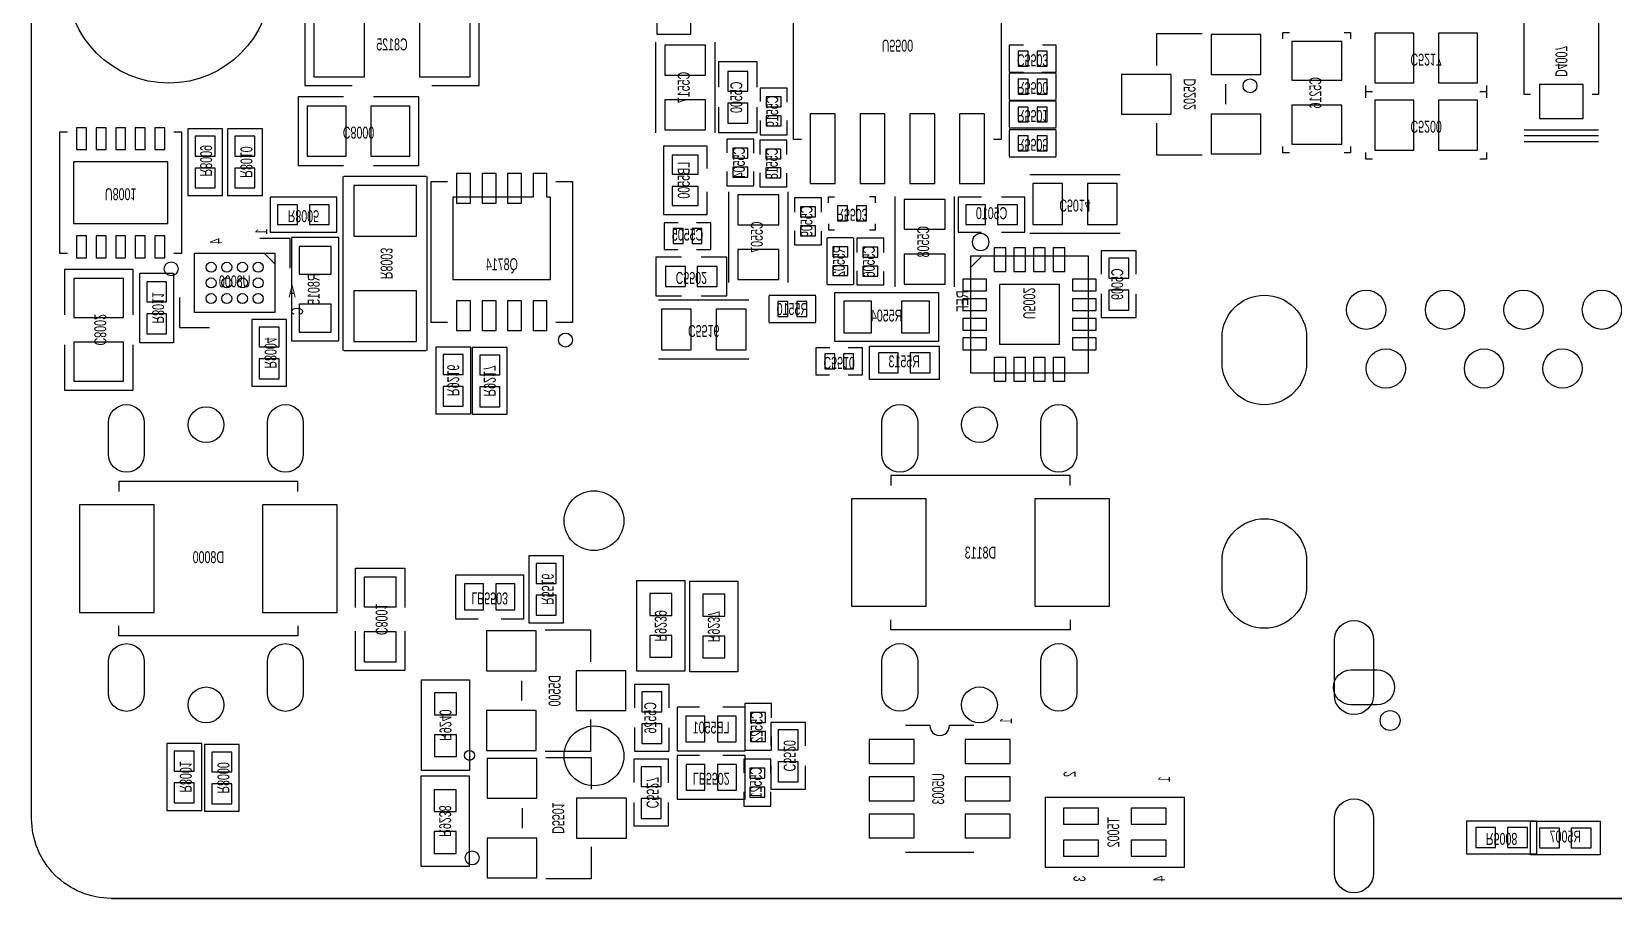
# Model space of a CAD drawing. Extents: x -3 to 113, y -19 to 74.
# Drawn here: x -2.54 to 37.82, y -13.72 to 8.4 of the extents above; entities that cross this region are included whole.
import ezdxf
from ezdxf.enums import TextEntityAlignment as Align

# ---------------------------------------------------------------- set-up
doc = ezdxf.new("R2010")
doc.units = 0
for name, color, linetype in [('BG_OUTLINE', 7, 'CONTINUOUS'), ('PG_ASSEMBLY_BOTTOM', 254, 'CONTINUOUS'), ('PG_SILKSCREEN_BOTTOM', 254, 'CONTINUOUS'), ('PIN_BOTTOM', 12, 'CONTINUOUS'), ('RD_ASSEMBLY_BOTTOM', 40, 'CONTINUOUS'), ('RD_SILKSCREEN_BOTTOM', 254, 'CONTINUOUS')]:
    doc.layers.add(name, color=color, linetype=linetype)

msp = doc.modelspace()

# ---------------------------------------------------------------- linework, layer by layer
at = {"layer": 'BG_OUTLINE'}
msp.add_lwpolyline([(-2.54, 28.507944), (-2.54, 67.507866, -0.414214), (-0.508, 69.539866), (110.555786, 69.539866, -0.414214), (112.587786, 67.507866), (112.587786, -11.684, -0.414214), (110.555786, -13.716), (-0.508, -13.716, -0.414214), (-2.54, -11.684), (-2.54, 28.507944)], format="xyb", dxfattribs=at)
msp.add_lwpolyline([(-0.508, -13.716), (102.427786, -13.716)], dxfattribs=at)
at = {"layer": 'PG_ASSEMBLY_BOTTOM'}
for points in [[(13.418566, 8.32485), (13.418566, 10.10285), (14.27353, 10.10285), (14.27353, 8.32485), (13.418566, 8.32485)], [(4.431284, 9.125712), (4.431284, 7.021068)], [(8.876284, 7.021068), (8.876284, 9.125712)], [(13.38199, 5.819902), (13.38199, 8.127238)], [(14.889226, 8.127238), (14.889226, 5.819902)], [(22.402038, 8.05053), (22.402038, 7.36473)], [(22.76729, 8.05053), (22.402038, 8.05053)], [(23.595838, 8.05053), (23.248366, 8.05053)], [(23.595838, 7.36473), (23.595838, 8.05053)], [(15.972028, 6.97865), (15.972028, 7.62635), (14.981428, 7.62635), (14.981428, 6.97865)], [(22.402038, 7.36473), (22.76856, 7.36473)], [(23.595838, 7.33933), (22.402038, 7.33933)], [(22.402038, 7.323836), (22.402038, 6.669024)], [(23.237698, 7.36473), (23.595838, 7.36473)], [(23.595838, 6.669024), (23.595838, 7.323836)], [(4.431284, 7.021068), (5.637784, 7.021068)], [(7.669784, 7.021068), (8.876284, 7.021068)], [(16.736568, 6.96087), (16.050768, 6.96087)], [(16.050768, 6.96087), (16.050768, 6.613398)], [(16.736568, 6.60273), (16.736568, 6.96087)], [(5.416804, 6.737604), (4.263644, 6.737604)], [(4.263644, 6.737604), (4.263644, 4.982972)], [(7.337044, 6.737604), (6.183884, 6.737604)], [(7.337044, 4.982972), (7.337044, 6.737604)], [(14.981428, 6.47446), (14.981428, 5.82295), (15.972028, 5.82295), (15.972028, 6.47065)], [(22.402038, 6.65353), (23.595838, 6.65353)], [(23.595838, 6.62813), (22.402038, 6.62813)], [(22.402038, 6.612636), (22.402038, 5.957824)], [(23.595838, 5.957824), (23.595838, 6.612636)], [(16.050768, 6.132322), (16.050768, 5.76707)], [(16.736568, 5.76707), (16.736568, 6.133592)], [(2.331212, 5.920994), (1.442212, 5.920994), (1.442212, 4.219194), (2.331212, 4.219194), (2.331212, 5.920994)], [(3.346196, 5.92201), (2.457196, 5.92201), (2.457196, 4.22021), (3.346196, 4.22021), (3.346196, 5.92201)], [(15.885668, 5.65531), (15.199868, 5.65531)], [(15.199868, 5.65531), (15.199868, 5.307838)], [(15.885668, 5.29717), (15.885668, 5.65531)], [(16.050768, 5.76707), (16.736568, 5.76707)], [(22.402038, 5.94233), (23.595838, 5.94233)], [(23.595838, 5.89153), (22.402038, 5.89153)], [(22.402038, 5.876036), (22.402038, 5.221224)], [(23.595838, 5.221224), (23.595838, 5.876036)], [(14.694662, 4.903978), (14.694662, 5.477002), (13.577062, 5.477002), (13.577062, 3.737102), (14.694662, 3.737102)], [(16.726408, 5.63245), (16.040608, 5.63245)], [(16.040608, 5.63245), (16.040608, 5.265928)], [(16.726408, 5.267198), (16.726408, 5.63245)], [(4.263644, 4.982972), (5.416804, 4.982972)], [(6.183884, 4.982972), (7.337044, 4.982972)], [(22.402038, 5.20573), (23.595838, 5.20573)], [(5.400294, 4.705096), (5.400294, 0.260096)], [(7.52983, 4.705096), (5.425186, 4.705096)], [(7.554722, 0.260096), (7.554722, 4.705096)], [(15.199868, 4.826762), (15.199868, 4.46151)], [(15.199868, 4.46151), (15.885668, 4.46151)], [(15.885668, 4.46151), (15.885668, 4.828032)], [(16.040608, 4.79679), (16.040608, 4.43865)], [(16.726408, 4.43865), (16.726408, 4.786122)], [(22.926548, 4.75361), (25.233884, 4.75361)], [(5.24383, 3.283966), (5.24383, 4.172966), (3.54203, 4.172966), (3.54203, 3.283966), (5.24383, 3.283966)], [(14.694662, 3.737102), (14.694662, 4.310634)], [(15.24635, 2.002282), (15.24635, 4.309618)], [(16.040608, 4.43865), (16.726408, 4.43865)], [(16.753586, 4.309618), (16.753586, 2.002282)], [(17.610074, 4.155694), (16.924274, 4.155694)], [(16.924274, 4.155694), (16.924274, 3.789172)], [(17.610074, 3.790442), (17.610074, 4.155694)], [(17.792446, 4.02971), (17.792446, 4.18211), (17.944846, 4.18211)], [(18.986246, 4.02971), (18.986246, 4.18211), (18.833846, 4.18211)], [(19.492214, 1.885442), (19.492214, 4.192778)], [(20.99945, 4.192778), (20.99945, 1.885442)], [(21.697696, 4.172966), (21.100796, 4.172966), (21.100796, 3.283966), (21.697696, 3.283966)], [(22.201886, 3.283966), (22.802596, 3.283966), (22.802596, 4.172966), (22.205696, 4.172966)], [(13.597636, 3.524504), (13.597636, 2.838704)], [(13.955776, 3.524504), (13.597636, 3.524504)], [(14.791436, 3.524504), (14.424914, 3.524504)], [(14.791436, 2.838704), (14.791436, 3.524504)], [(16.924274, 3.320034), (16.924274, 2.961894)], [(17.610074, 2.961894), (17.610074, 3.309366)], [(17.792446, 3.49631), (17.792446, 3.34391), (17.944846, 3.34391)], [(18.833846, 3.34391), (18.986246, 3.34391), (18.986246, 3.49631)], [(25.233884, 3.246374), (22.926548, 3.246374)], [(4.09194, 2.804414), (4.09194, 0.506222), (5.296408, 0.506222), (5.296408, 3.147822), (4.09194, 3.147822), (4.09194, 2.804414)], [(13.597636, 2.838704), (13.945108, 2.838704)], [(14.426184, 2.838704), (14.791436, 2.838704)], [(16.924274, 2.961894), (17.610074, 2.961894)], [(17.750536, 3.138932), (17.750536, 1.945132)], [(18.420842, 3.138932), (17.76603, 3.138932)], [(18.436336, 1.945132), (18.436336, 3.138932)], [(19.200876, 3.128772), (18.515076, 3.128772)], [(18.515076, 3.128772), (18.515076, 2.76225)], [(19.200876, 2.76352), (19.200876, 3.128772)], [(14.04112, 2.648204), (13.38961, 2.648204), (13.38961, 1.657604), (14.03731, 1.657604)], [(14.54531, 1.657604), (15.19301, 1.657604), (15.19301, 2.648204), (14.54531, 2.648204)], [(25.640538, 2.210308), (25.640538, 2.807208), (24.751538, 2.807208), (24.751538, 2.210308)], [(0.04953, 2.328418), (-1.705102, 2.328418)], [(-1.705102, 2.328418), (-1.705102, 1.175258)], [(0.04953, 1.175258), (0.04953, 2.328418)], [(0.221996, 0.46228), (0.221996, 2.24028), (1.07696, 2.24028), (1.07696, 0.46228), (0.221996, 0.46228)], [(18.515076, 2.293112), (18.515076, 1.934972)], [(19.200876, 1.934972), (19.200876, 2.282444)], [(17.465548, 1.6637), (16.271748, 1.6637)], [(16.271748, 1.648206), (16.271748, 0.993394)], [(17.465548, 0.993394), (17.465548, 1.648206)], [(17.76603, 1.945132), (18.420842, 1.945132)], [(20.59305, 1.745234), (20.59305, 0.490474), (17.95145, 0.490474), (17.95145, 1.745234), (20.59305, 1.745234)], [(18.515076, 1.934972), (19.200876, 1.934972)], [(24.751538, 1.706118), (24.751538, 1.105408), (25.640538, 1.105408), (25.640538, 1.702308)], [(13.453364, 1.55194), (15.7607, 1.55194)], [(3.963416, 1.05156), (3.074416, 1.05156), (3.074416, -0.65024), (3.963416, -0.65024), (3.963416, 1.05156)], [(16.271748, 0.9779), (17.465548, 0.9779)], [(-1.705102, 0.408178), (-1.705102, -0.744982)], [(0.04953, -0.744982), (0.04953, 0.408178)], [(5.425186, 0.260096), (7.52983, 0.260096)], [(7.772654, -1.35001), (8.661654, -1.35001), (8.661654, 0.35179), (7.772654, 0.35179), (7.772654, -1.35001)], [(8.703564, -1.364234), (9.592564, -1.364234), (9.592564, 0.337566), (8.703564, 0.337566), (8.703564, -1.364234)], [(15.7607, 0.044704), (13.453364, 0.044704)], [(17.465802, 0.327406), (17.465802, -0.358394)], [(17.823942, 0.327406), (17.465802, 0.327406)], [(18.659602, 0.327406), (18.29308, 0.327406)], [(18.659602, -0.358394), (18.659602, 0.327406)], [(18.833846, 0.375666), (20.611846, 0.375666), (20.611846, -0.479298), (18.833846, -0.479298), (18.833846, 0.375666)], [(17.465802, -0.358394), (17.813274, -0.358394)], [(18.29435, -0.358394), (18.659602, -0.358394)], [(-1.705102, -0.744982), (0.04953, -0.744982)], [(11.033506, -4.980178), (10.144506, -4.980178), (10.144506, -6.681978), (11.033506, -6.681978), (11.033506, -4.980178)], [(5.723128, -6.29285), (5.723128, -5.28955), (6.977888, -5.28955), (6.977888, -6.29285)], [(9.442958, -6.583426), (10.015982, -6.583426), (10.015982, -5.465826), (8.276082, -5.465826), (8.276082, -6.583426)], [(12.89812, -5.608066), (14.1224, -5.608066)], [(12.89812, -7.919466), (12.89812, -5.608066)], [(14.1224, -5.608066), (14.1224, -7.919466)], [(14.25321, -5.625592), (15.47749, -5.625592)], [(14.25321, -7.936992), (14.25321, -5.625592)], [(15.47749, -5.625592), (15.47749, -7.936992)], [(8.276082, -6.583426), (8.849614, -6.583426)], [(5.723128, -7.903718), (5.723128, -6.90245)], [(6.977888, -6.90245), (6.977888, -7.90575), (5.723128, -7.90575)], [(14.1224, -7.919466), (12.89812, -7.919466)], [(15.47749, -7.936992), (14.25321, -7.936992)], [(7.406894, -8.142478), (8.631174, -8.142478)], [(7.406894, -10.453878), (7.406894, -8.142478)], [(8.631174, -8.142478), (8.631174, -10.453878)], [(13.726668, -8.853678), (13.726668, -8.256778), (12.837668, -8.256778), (12.837668, -8.853678)], [(14.499082, -8.835898), (13.926058, -8.835898), (13.926058, -9.953498), (15.665958, -9.953498), (15.665958, -8.835898)], [(15.665958, -8.835898), (15.092426, -8.835898)], [(16.337788, -8.744458), (15.651988, -8.744458)], [(15.651988, -8.744458), (15.651988, -9.11098)], [(16.337788, -9.10971), (16.337788, -8.744458)], [(17.206468, -9.823958), (17.206468, -9.227058), (16.317468, -9.227058), (16.317468, -9.823958)], [(12.837668, -9.357868), (12.837668, -9.958578), (13.726668, -9.958578), (13.726668, -9.361678)], [(15.651988, -9.580118), (15.651988, -9.938258)], [(16.337788, -9.938258), (16.337788, -9.590786)], [(0.910082, -11.470132), (1.799082, -11.470132), (1.799082, -9.768332), (0.910082, -9.768332), (0.910082, -11.470132)], [(2.758694, -9.792208), (1.869694, -9.792208), (1.869694, -11.494008), (2.758694, -11.494008), (2.758694, -9.792208)], [(14.501622, -10.067798), (13.928598, -10.067798), (13.928598, -11.185398), (15.668498, -11.185398), (15.668498, -10.067798)], [(15.668498, -10.067798), (15.094966, -10.067798)], [(15.651988, -9.938258), (16.337788, -9.938258)], [(8.631174, -10.453878), (7.406894, -10.453878)], [(13.708888, -10.767568), (13.708888, -10.166858), (12.819888, -10.166858), (12.819888, -10.763758)], [(16.317468, -10.166858), (15.631668, -10.166858)], [(15.631668, -10.166858), (15.631668, -10.51433)], [(16.317468, -10.524998), (16.317468, -10.166858)], [(16.317468, -10.328148), (16.317468, -10.928858), (17.206468, -10.928858), (17.206468, -10.331958)], [(7.398258, -10.588752), (8.622538, -10.588752)], [(7.398258, -12.900152), (7.398258, -10.588752)], [(8.622538, -10.588752), (8.622538, -12.900152)], [(12.819888, -11.271758), (12.819888, -11.868658), (13.708888, -11.868658), (13.708888, -11.271758)], [(15.631668, -10.995406), (15.631668, -11.360658)], [(16.317468, -11.360658), (16.317468, -10.994136)], [(15.631668, -11.360658), (16.317468, -11.360658)], [(35.853624, -12.588494), (34.075624, -12.588494), (34.075624, -11.73353), (35.853624, -11.73353), (35.853624, -12.588494)], [(37.478716, -12.602972), (35.700716, -12.602972), (35.700716, -11.748008), (37.478716, -11.748008), (37.478716, -12.602972)], [(8.622538, -12.900152), (7.398258, -12.900152)]]:
    msp.add_lwpolyline(points, dxfattribs=at)
msp.add_lwpolyline([(24.418544, 2.682748), (24.418544, -0.3175), (21.418296, -0.3175), (21.418296, 2.682748)], close=True, dxfattribs=at)
at = {"layer": 'PG_SILKSCREEN_BOTTOM'}
for points in [[(17.098264, 5.649214), (16.899382, 5.649214), (16.899382, 10.50925), (17.098264, 10.50925)], [(22.000464, 10.50925), (22.199346, 10.50925), (22.199346, 5.649214), (22.000464, 5.649214)], [(35.702494, 6.790944), (35.539934, 6.790944), (35.539934, 9.691116), (35.702494, 9.691116)], [(37.439854, 9.691116), (37.439854, 6.790944), (37.277294, 6.790944)], [(26.166826, 7.537958), (26.166826, 8.351266), (27.321256, 8.351266)], [(29.385514, 8.376412), (29.550614, 8.376412)], [(29.385514, 8.211312), (29.385514, 8.376412)], [(30.947614, 8.376412), (31.112714, 8.376412)], [(31.112714, 8.376412), (31.112714, 8.211312)], [(27.916886, 7.055358), (27.916886, 6.547358)], [(31.502096, 6.860032), (31.502096, 7.025132)], [(31.502096, 6.875272), (31.667196, 6.875272)], [(31.502096, 6.710172), (31.502096, 6.875272)], [(34.410396, 6.875272), (34.575496, 6.875272)], [(34.575496, 7.025132), (34.575496, 6.860032)], [(34.575496, 6.875272), (34.575496, 6.710172)], [(31.667196, 6.860032), (31.502096, 6.860032)], [(34.575496, 6.860032), (34.410396, 6.860032)], [(27.321256, 5.25145), (26.166826, 5.25145), (26.166826, 6.064758)], [(-1.62433, 2.739136), (-1.81864, 2.739136), (-1.81864, 5.838952), (-1.62433, 5.838952)], [(1.086866, 5.838952), (1.281176, 5.838952), (1.281176, 2.739136)], [(35.539934, 5.89661), (37.439854, 5.89661)], [(37.439854, 5.74421), (35.539934, 5.74421)], [(29.385514, 5.303012), (29.385514, 5.468112)], [(29.550614, 5.303012), (29.385514, 5.303012)], [(31.112714, 5.303012), (30.947614, 5.303012)], [(31.112714, 5.468112), (31.112714, 5.303012)], [(31.502096, 5.148072), (31.502096, 5.313172)], [(34.575496, 5.313172), (34.575496, 5.148072)], [(35.539934, 5.59181), (37.439854, 5.59181)], [(31.667196, 5.148072), (31.502096, 5.148072)], [(34.575496, 5.148072), (34.410396, 5.148072)], [(8.073898, 0.977138), (7.655052, 0.977138), (7.655052, 4.576826), (8.073898, 4.576826)], [(10.836656, 4.576826), (11.255248, 4.576826), (11.255248, 0.977138)], [(3.283712, 3.125216), (4.045712, 3.125216), (4.045712, 2.363216)], [(1.281176, 2.739136), (1.086866, 2.739136)], [(3.664966, 2.74447), (3.664966, 1.23317), (1.613662, 1.23317), (1.613662, 2.74447), (3.664966, 2.74447)], [(3.391662, 2.74447), (3.664966, 2.471166)], [(21.406358, 2.370582), (21.68906, 2.653284)], [(24.018494, 2.682748), (24.418544, 2.682748), (24.418544, 2.282698)], [(1.232916, 1.614424), (1.232916, 0.852424), (1.994916, 0.852424)], [(11.255248, 0.977138), (10.836656, 0.977138)], [(21.818346, -0.3175), (21.418296, -0.3175), (21.418296, 0.08255)], [(24.418544, 0.08255), (24.418544, -0.3175), (24.018494, -0.3175)], [(-0.31623, -3.078734), (-0.31623, -3.334258)], [(4.253738, -3.078734), (-0.31623, -3.078734)], [(4.253738, -3.334258), (4.253738, -3.078734)], [(19.38274, -2.922778), (19.38274, -3.178302)], [(23.952708, -2.922778), (19.38274, -2.922778)], [(23.952708, -3.178302), (23.952708, -2.922778)], [(12.89812, -5.608066), (14.1224, -5.608066)], [(12.89812, -7.919466), (12.89812, -5.608066)], [(14.1224, -5.608066), (14.1224, -7.919466)], [(14.25321, -5.625592), (15.47749, -5.625592)], [(14.25321, -7.936992), (14.25321, -5.625592)], [(15.47749, -5.625592), (15.47749, -7.936992)], [(-0.31623, -7.018782), (-0.31623, -6.763258)], [(4.253738, -6.763258), (4.253738, -7.018782)], [(19.38274, -6.862826), (19.38274, -6.607302)], [(23.952708, -6.607302), (23.952708, -6.862826)], [(4.253738, -7.018782), (-0.31623, -7.018782)], [(10.561828, -6.86689), (11.716258, -6.86689), (11.716258, -7.680198)], [(23.952708, -6.862826), (19.38274, -6.862826)], [(14.1224, -7.919466), (12.89812, -7.919466)], [(15.47749, -7.936992), (14.25321, -7.936992)], [(7.406894, -8.142478), (8.631174, -8.142478)], [(7.406894, -10.453878), (7.406894, -8.142478)], [(8.631174, -8.142478), (8.631174, -10.453878)], [(9.966198, -8.670798), (9.966198, -8.162798)], [(11.716258, -9.153398), (11.716258, -9.966706), (10.561828, -9.966706)], [(20.876768, -9.299956), (21.501862, -9.299956)], [(8.631174, -10.453878), (7.406894, -10.453878)], [(10.577068, -10.11809), (11.731498, -10.11809), (11.731498, -10.931398)], [(7.398258, -10.588752), (8.622538, -10.588752)], [(7.398258, -12.900152), (7.398258, -10.588752)], [(8.622538, -10.588752), (8.622538, -12.900152)], [(23.3172, -11.138408), (23.3172, -12.916408)], [(26.8732, -11.138408), (23.3172, -11.138408)], [(26.8732, -12.916408), (26.8732, -11.138408)], [(9.981438, -11.921998), (9.981438, -11.413998)], [(11.731498, -12.404598), (11.731498, -13.217906), (10.577068, -13.217906)], [(8.622538, -12.900152), (7.398258, -12.900152)], [(19.751802, -12.53998), (21.501862, -12.53998)], [(23.3172, -12.916408), (26.8732, -12.916408)]]:
    msp.add_lwpolyline(points, dxfattribs=at)
for points in [[(28.723082, 7.015226, -1), (28.367482, 7.015226, -1), (28.723082, 7.015226)], [(21.889466, 3.029966, 0.99982), (21.456396, 3.03022, 1.00018), (21.889466, 3.029966)], [(1.198626, 2.347468, -1), (0.843026, 2.347468, -1), (1.198626, 2.347468)], [(11.260074, 0.530098, -1), (10.904474, 0.530098, -1), (11.260074, 0.530098)], [(19.751802, -9.299956), (20.376896, -9.299956, 1.041476), (20.876768, -9.299956)], [(8.758428, -10.067798, -1), (8.504428, -10.067798, -1), (8.758428, -10.067798)], [(8.875268, -12.683998, -1), (8.519668, -12.683998, -1), (8.875268, -12.683998)]]:
    msp.add_lwpolyline(points, format="xyb", dxfattribs=at)
at = {"layer": 'PIN_BOTTOM'}
for points in [[(5.955284, 7.24789), (5.955284, 8.89889), (4.659884, 8.89889), (4.659884, 7.24789)], [(8.647684, 7.24789), (8.647684, 8.89889), (7.352284, 8.89889), (7.352284, 7.24789)], [(28.819856, 8.325358), (27.549856, 8.325358), (27.549856, 7.309358), (28.819856, 7.309358)], [(30.884114, 8.147812), (29.614114, 8.147812), (29.614114, 7.157212), (30.884114, 7.157212)], [(31.730696, 8.358632), (31.730696, 7.088632), (32.721296, 7.088632), (32.721296, 8.358632)], [(33.356296, 8.358632), (33.356296, 7.088632), (34.346896, 7.088632), (34.346896, 8.358632)], [(13.614908, 7.29107), (14.656308, 7.29107), (14.656308, 8.05307), (13.614908, 8.05307)], [(22.884638, 7.51713), (22.884638, 7.89813), (22.630638, 7.89813), (22.630638, 7.51713)], [(23.367238, 7.51713), (23.367238, 7.89813), (23.113238, 7.89813), (23.113238, 7.51713)], [(15.222728, 6.87705), (15.730728, 6.87705), (15.730728, 7.38505), (15.222728, 7.38505)], [(26.533856, 7.309358), (25.263856, 7.309358), (25.263856, 6.293358), (26.533856, 6.293358)], [(22.884638, 6.80593), (22.884638, 7.18693), (22.630638, 7.18693), (22.630638, 6.80593)], [(23.367238, 6.80593), (23.367238, 7.18693), (23.113238, 7.18693), (23.113238, 6.80593)], [(37.048694, 7.04723), (35.931094, 7.04723), (35.931094, 6.18363), (37.048694, 6.18363)], [(5.482844, 5.225288), (5.482844, 6.495288), (4.492244, 6.495288), (4.492244, 5.225288)], [(7.108444, 5.225288), (7.108444, 6.495288), (6.117844, 6.495288), (6.117844, 5.225288)], [(13.614908, 5.89407), (14.656308, 5.89407), (14.656308, 6.65607), (13.614908, 6.65607)], [(15.222728, 6.06425), (15.730728, 6.06425), (15.730728, 6.57225), (15.222728, 6.57225)], [(16.584168, 6.73227), (16.203168, 6.73227), (16.203168, 6.47827), (16.584168, 6.47827)], [(22.630638, 6.47573), (22.630638, 6.09473), (22.884638, 6.09473), (22.884638, 6.47573)], [(23.113238, 6.47573), (23.113238, 6.09473), (23.367238, 6.09473), (23.367238, 6.47573)], [(30.884114, 6.522212), (29.614114, 6.522212), (29.614114, 5.531612), (30.884114, 5.531612)], [(31.730696, 6.646672), (31.730696, 5.376672), (32.721296, 5.376672), (32.721296, 6.646672)], [(33.356296, 6.646672), (33.356296, 5.376672), (34.346896, 5.376672), (34.346896, 6.646672)], [(16.584168, 6.24967), (16.203168, 6.24967), (16.203168, 5.99567), (16.584168, 5.99567)], [(17.326864, 6.301232), (17.326864, 4.523232), (17.961864, 4.523232), (17.961864, 6.301232)], [(18.596864, 6.301232), (18.596864, 4.523232), (19.231864, 4.523232), (19.231864, 6.301232)], [(19.866864, 6.301232), (19.866864, 4.523232), (20.501864, 4.523232), (20.501864, 6.301232)], [(21.136864, 6.301232), (21.136864, 4.523232), (21.771864, 4.523232), (21.771864, 6.301232)], [(28.819856, 6.293358), (27.549856, 6.293358), (27.549856, 5.277358), (28.819856, 5.277358)], [(-1.14173, 5.389118), (-1.14173, 5.947918), (-1.39573, 5.947918), (-1.39573, 5.389118)], [(-0.641858, 5.389118), (-0.641858, 5.947918), (-0.895858, 5.947918), (-0.895858, 5.389118)], [(-0.141732, 5.389118), (-0.141732, 5.947918), (-0.395732, 5.947918), (-0.395732, 5.389118)], [(0.358394, 5.389118), (0.358394, 5.947918), (0.104394, 5.947918), (0.104394, 5.389118)], [(0.858266, 5.389118), (0.858266, 5.947918), (0.604266, 5.947918), (0.604266, 5.389118)], [(1.632712, 5.222494), (2.140712, 5.222494), (2.140712, 5.730494), (1.632712, 5.730494)], [(2.647696, 5.22351), (3.155696, 5.22351), (3.155696, 5.73151), (2.647696, 5.73151)], [(22.884638, 5.35813), (22.884638, 5.73913), (22.630638, 5.73913), (22.630638, 5.35813)], [(23.367238, 5.35813), (23.367238, 5.73913), (23.113238, 5.73913), (23.113238, 5.35813)], [(13.805662, 4.765802), (14.466062, 4.765802), (14.466062, 5.248402), (13.805662, 5.248402)], [(15.733268, 5.42671), (15.352268, 5.42671), (15.352268, 5.17271), (15.733268, 5.17271)], [(16.193008, 5.14985), (16.574008, 5.14985), (16.574008, 5.40385), (16.193008, 5.40385)], [(0.937768, 3.501644), (0.937768, 5.076444), (-1.475232, 5.076444), (-1.475232, 3.501644)], [(1.632712, 4.409694), (2.140712, 4.409694), (2.140712, 4.917694), (1.632712, 4.917694)], [(2.647696, 4.41071), (3.155696, 4.41071), (3.155696, 4.91871), (2.647696, 4.91871)], [(15.733268, 4.94411), (15.352268, 4.94411), (15.352268, 4.69011), (15.733268, 4.69011)], [(16.193008, 4.66725), (16.574008, 4.66725), (16.574008, 4.92125), (16.193008, 4.92125)], [(5.677408, 3.181096), (7.277608, 3.181096), (7.277608, 4.476496), (5.677408, 4.476496)], [(10.252456, 4.782566), (10.252456, 4.17703), (8.210042, 4.17703), (8.210042, 2.076958), (10.700258, 2.076958), (10.700258, 4.17703), (10.608056, 4.17703), (10.608056, 4.782566)], [(8.302498, 4.782566), (8.302498, 4.020566), (8.658098, 4.020566), (8.658098, 4.782566)], [(8.952484, 4.782566), (8.952484, 4.020566), (9.308084, 4.020566), (9.308084, 4.782566)], [(9.60247, 4.782566), (9.60247, 4.020566), (9.95807, 4.020566), (9.95807, 4.782566)], [(13.805662, 3.965702), (14.466062, 3.965702), (14.466062, 4.448302), (13.805662, 4.448302)], [(23.000716, 4.520692), (23.000716, 3.479292), (23.762716, 3.479292), (23.762716, 4.520692)], [(24.397716, 4.520692), (24.397716, 3.479292), (25.159716, 3.479292), (25.159716, 4.520692)], [(16.520668, 4.23545), (15.479268, 4.23545), (15.479268, 3.47345), (16.520668, 3.47345)], [(20.766532, 4.11861), (19.725132, 4.11861), (19.725132, 3.35661), (20.766532, 3.35661)], [(3.73253, 3.982466), (3.73253, 3.474466), (4.24053, 3.474466), (4.24053, 3.982466)], [(4.54533, 3.982466), (4.54533, 3.474466), (5.05333, 3.474466), (5.05333, 3.982466)], [(17.076674, 3.673094), (17.457674, 3.673094), (17.457674, 3.927094), (17.076674, 3.927094)], [(18.021046, 3.95351), (18.021046, 3.57251), (18.275046, 3.57251), (18.275046, 3.95351)], [(18.757646, 3.57251), (18.757646, 3.95351), (18.503646, 3.95351), (18.503646, 3.57251)], [(21.799296, 3.474466), (21.799296, 3.982466), (21.291296, 3.982466), (21.291296, 3.474466)], [(22.612096, 3.474466), (22.612096, 3.982466), (22.104096, 3.982466), (22.104096, 3.474466)], [(13.826236, 3.372104), (13.826236, 2.991104), (14.080236, 2.991104), (14.080236, 3.372104)], [(14.308836, 3.372104), (14.308836, 2.991104), (14.562836, 2.991104), (14.562836, 3.372104)], [(17.076674, 3.190494), (17.457674, 3.190494), (17.457674, 3.444494), (17.076674, 3.444494)], [(-1.14173, 2.63017), (-1.14173, 3.18897), (-1.39573, 3.18897), (-1.39573, 2.63017)], [(-0.641858, 2.63017), (-0.641858, 3.18897), (-0.895858, 3.18897), (-0.895858, 2.63017)], [(-0.141732, 2.63017), (-0.141732, 3.18897), (-0.395732, 3.18897), (-0.395732, 2.63017)], [(0.358394, 2.63017), (0.358394, 3.18897), (0.104394, 3.18897), (0.104394, 2.63017)], [(0.858266, 2.63017), (0.858266, 3.18897), (0.604266, 3.18897), (0.604266, 2.63017)], [(5.100574, 2.919222), (4.287774, 2.919222), (4.287774, 2.208022), (5.100574, 2.208022)], [(16.520668, 2.83845), (15.479268, 2.83845), (15.479268, 2.07645), (16.520668, 2.07645)], [(18.283936, 2.910332), (17.902936, 2.910332), (17.902936, 2.656332), (18.283936, 2.656332)], [(18.667476, 2.646172), (19.048476, 2.646172), (19.048476, 2.900172), (18.667476, 2.900172)], [(22.018371, 2.882646), (22.018371, 2.282698), (22.318345, 2.282698), (22.318345, 2.882646)], [(22.518497, 2.882646), (22.518497, 2.282698), (22.818471, 2.282698), (22.818471, 2.882646)], [(23.018369, 2.882646), (23.018369, 2.282698), (23.318343, 2.282698), (23.318343, 2.882646)], [(23.518495, 2.882646), (23.518495, 2.282698), (23.818469, 2.282698), (23.818469, 2.882646)], [(18.283936, 2.427732), (17.902936, 2.427732), (17.902936, 2.173732), (18.283936, 2.173732)], [(20.766532, 2.72161), (19.725132, 2.72161), (19.725132, 1.95961), (20.766532, 1.95961)], [(24.942038, 2.108708), (25.450038, 2.108708), (25.450038, 2.616708), (24.942038, 2.616708)], [(-0.192786, 2.099818), (-1.462786, 2.099818), (-1.462786, 1.109218), (-0.192786, 1.109218)], [(13.63091, 2.406904), (13.63091, 1.898904), (14.13891, 1.898904), (14.13891, 2.406904)], [(14.44371, 2.406904), (14.44371, 1.898904), (14.95171, 1.898904), (14.95171, 2.406904)], [(18.667476, 2.163572), (19.048476, 2.163572), (19.048476, 2.417572), (18.667476, 2.417572)], [(21.218398, 1.782699), (21.818346, 1.782699), (21.818346, 2.082673), (21.218398, 2.082673)], [(24.018494, 1.782699), (24.618442, 1.782699), (24.618442, 2.082673), (24.018494, 2.082673)], [(0.395478, 1.50368), (0.903478, 1.50368), (0.903478, 2.01168), (0.395478, 2.01168)], [(5.677408, 0.488696), (7.277608, 0.488696), (7.277608, 1.784096), (5.677408, 1.784096)], [(23.68042, 0.420624), (23.68042, 1.944624), (22.15642, 1.944624), (22.15642, 0.420624)], [(24.942038, 1.295908), (25.450038, 1.295908), (25.450038, 1.803908), (24.942038, 1.803908)], [(5.100574, 1.446022), (4.287774, 1.446022), (4.287774, 0.734822), (5.100574, 0.734822)], [(8.302498, 1.533398), (8.302498, 0.771398), (8.658098, 0.771398), (8.658098, 1.533398)], [(8.952484, 1.533398), (8.952484, 0.771398), (9.308084, 0.771398), (9.308084, 1.533398)], [(9.60247, 1.533398), (9.60247, 0.771398), (9.95807, 0.771398), (9.95807, 1.533398)], [(10.252456, 1.533398), (10.252456, 0.771398), (10.608056, 0.771398), (10.608056, 1.533398)], [(13.527532, 1.319022), (13.527532, 0.277622), (14.289532, 0.277622), (14.289532, 1.319022)], [(14.924532, 1.319022), (14.924532, 0.277622), (15.686532, 0.277622), (15.686532, 1.319022)], [(16.500348, 1.5113), (16.500348, 1.1303), (16.754348, 1.1303), (16.754348, 1.5113)], [(16.982948, 1.5113), (16.982948, 1.1303), (17.236948, 1.1303), (17.236948, 1.5113)], [(18.89125, 0.711454), (18.89125, 1.524254), (18.18005, 1.524254), (18.18005, 0.711454)], [(20.36445, 0.711454), (20.36445, 1.524254), (19.65325, 1.524254), (19.65325, 0.711454)], [(21.218398, 1.282573), (21.818346, 1.282573), (21.818346, 1.582547), (21.218398, 1.582547)], [(24.018494, 1.282573), (24.618442, 1.282573), (24.618442, 1.582547), (24.018494, 1.582547)], [(0.395478, 0.69088), (0.903478, 0.69088), (0.903478, 1.19888), (0.395478, 1.19888)], [(3.264916, 0.35306), (3.772916, 0.35306), (3.772916, 0.86106), (3.264916, 0.86106)], [(21.218398, 0.782701), (21.818346, 0.782701), (21.818346, 1.082675), (21.218398, 1.082675)], [(24.018494, 0.782701), (24.618442, 0.782701), (24.618442, 1.082675), (24.018494, 1.082675)], [(-0.192786, 0.474218), (-1.462786, 0.474218), (-1.462786, -0.516382), (-0.192786, -0.516382)], [(21.218398, 0.282575), (21.818346, 0.282575), (21.818346, 0.582549), (21.218398, 0.582549)], [(24.018494, 0.282575), (24.618442, 0.282575), (24.618442, 0.582549), (24.018494, 0.582549)], [(3.264916, -0.45974), (3.772916, -0.45974), (3.772916, 0.04826), (3.264916, 0.04826)], [(8.471154, 0.16129), (7.963154, 0.16129), (7.963154, -0.34671), (8.471154, -0.34671)], [(9.402064, 0.147066), (8.894064, 0.147066), (8.894064, -0.360934), (9.402064, -0.360934)], [(17.694402, 0.175006), (17.694402, -0.205994), (17.948402, -0.205994), (17.948402, 0.175006)], [(18.177002, 0.175006), (18.177002, -0.205994), (18.431002, -0.205994), (18.431002, 0.175006)], [(19.062446, 0.202184), (19.062446, -0.305816), (19.570446, -0.305816), (19.570446, 0.202184)], [(19.875246, 0.202184), (19.875246, -0.305816), (20.383246, -0.305816), (20.383246, 0.202184)], [(22.318472, -0.517398), (22.318472, 0.08255), (22.018498, 0.08255), (22.018498, -0.517398)], [(22.818598, -0.517398), (22.818598, 0.08255), (22.518624, 0.08255), (22.518624, -0.517398)], [(23.31847, -0.517398), (23.31847, 0.08255), (23.018496, 0.08255), (23.018496, -0.517398)], [(23.818596, -0.517398), (23.818596, 0.08255), (23.518622, 0.08255), (23.518622, -0.517398)], [(8.471154, -0.65151), (7.963154, -0.65151), (7.963154, -1.15951), (8.471154, -1.15951)], [(9.402064, -0.665734), (8.894064, -0.665734), (8.894064, -1.173734), (9.402064, -1.173734)], [(20.283424, -6.264402), (20.283424, -3.521202), (18.378424, -3.521202), (18.378424, -6.264402)], [(24.957024, -6.264402), (24.957024, -3.521202), (23.052024, -3.521202), (23.052024, -6.264402)], [(0.584454, -6.420358), (0.584454, -3.677158), (-1.320546, -3.677158), (-1.320546, -6.420358)], [(5.258054, -6.420358), (5.258054, -3.677158), (3.353054, -3.677158), (3.353054, -6.420358)], [(10.335006, -5.678678), (10.843006, -5.678678), (10.843006, -5.170678), (10.335006, -5.170678)], [(6.756908, -5.51815), (5.944108, -5.51815), (5.944108, -6.28015), (6.756908, -6.28015)], [(8.504682, -5.694426), (8.504682, -6.354826), (8.987282, -6.354826), (8.987282, -5.694426)], [(9.304782, -5.694426), (9.304782, -6.354826), (9.787382, -6.354826), (9.787382, -5.694426)], [(10.335006, -6.491478), (10.843006, -6.491478), (10.843006, -5.983478), (10.335006, -5.983478)], [(13.7922, -6.497066), (13.7922, -5.938266), (13.2334, -5.938266), (13.2334, -6.497066)], [(15.14729, -6.514592), (15.14729, -5.955792), (14.58849, -5.955792), (14.58849, -6.514592)], [(6.756908, -6.91515), (5.944108, -6.91515), (5.944108, -7.67715), (6.756908, -7.67715)], [(9.063228, -7.908798), (10.333228, -7.908798), (10.333228, -6.892798), (9.063228, -6.892798)], [(13.7922, -7.563866), (13.7922, -7.005066), (13.2334, -7.005066), (13.2334, -7.563866)], [(15.14729, -7.581392), (15.14729, -7.022592), (14.58849, -7.022592), (14.58849, -7.581392)], [(11.349228, -8.924798), (12.619228, -8.924798), (12.619228, -7.908798), (11.349228, -7.908798)], [(8.300974, -9.031478), (8.300974, -8.472678), (7.742174, -8.472678), (7.742174, -9.031478)], [(13.028168, -8.955278), (13.536168, -8.955278), (13.536168, -8.447278), (13.028168, -8.447278)], [(9.063228, -9.940798), (10.333228, -9.940798), (10.333228, -8.924798), (9.063228, -8.924798)], [(13.028168, -9.768078), (13.536168, -9.768078), (13.536168, -9.260078), (13.028168, -9.260078)], [(14.637258, -9.724898), (14.637258, -9.064498), (14.154658, -9.064498), (14.154658, -9.724898)], [(15.437358, -9.724898), (15.437358, -9.064498), (14.954758, -9.064498), (14.954758, -9.724898)], [(15.804388, -9.227058), (16.185388, -9.227058), (16.185388, -8.973058), (15.804388, -8.973058)], [(8.300974, -10.098278), (8.300974, -9.539478), (7.742174, -9.539478), (7.742174, -10.098278)], [(15.804388, -9.709658), (16.185388, -9.709658), (16.185388, -9.455658), (15.804388, -9.455658)], [(16.507968, -9.925558), (17.015968, -9.925558), (17.015968, -9.417558), (16.507968, -9.417558)], [(19.973036, -9.665208), (18.830036, -9.665208), (18.830036, -10.274808), (19.973036, -10.274808)], [(22.423628, -9.665208), (21.280628, -9.665208), (21.280628, -10.274808), (22.423628, -10.274808)], [(1.608582, -9.958832), (1.100582, -9.958832), (1.100582, -10.466832), (1.608582, -10.466832)], [(2.060194, -10.490708), (2.568194, -10.490708), (2.568194, -9.982708), (2.060194, -9.982708)], [(9.078468, -11.159998), (10.348468, -11.159998), (10.348468, -10.143998), (9.078468, -10.143998)], [(13.518388, -10.357358), (13.010388, -10.357358), (13.010388, -10.865358), (13.518388, -10.865358)], [(14.639798, -10.956798), (14.639798, -10.296398), (14.157198, -10.296398), (14.157198, -10.956798)], [(15.439898, -10.956798), (15.439898, -10.296398), (14.957298, -10.296398), (14.957298, -10.956798)], [(16.165068, -10.395458), (15.784068, -10.395458), (15.784068, -10.649458), (16.165068, -10.649458)], [(16.507968, -10.738358), (17.015968, -10.738358), (17.015968, -10.230358), (16.507968, -10.230358)], [(1.608582, -10.771632), (1.100582, -10.771632), (1.100582, -11.279632), (1.608582, -11.279632)], [(2.060194, -11.303508), (2.568194, -11.303508), (2.568194, -10.795508), (2.060194, -10.795508)], [(16.165068, -10.878058), (15.784068, -10.878058), (15.784068, -11.132058), (16.165068, -11.132058)], [(19.973036, -10.615168), (18.830036, -10.615168), (18.830036, -11.224768), (19.973036, -11.224768)], [(22.423628, -10.615168), (21.280628, -10.615168), (21.280628, -11.224768), (22.423628, -11.224768)], [(7.728458, -10.944352), (7.728458, -11.503152), (8.287258, -11.503152), (8.287258, -10.944352)], [(11.364468, -12.175998), (12.634468, -12.175998), (12.634468, -11.159998), (11.364468, -11.159998)], [(13.518388, -11.170158), (13.010388, -11.170158), (13.010388, -11.678158), (13.518388, -11.678158)], [(19.973036, -11.565128), (18.830036, -11.565128), (18.830036, -12.174728), (19.973036, -12.174728)], [(22.423628, -11.565128), (21.280628, -11.565128), (21.280628, -12.174728), (22.423628, -12.174728)], [(24.6761, -11.417808), (23.7871, -11.417808), (23.7871, -11.824208), (24.6761, -11.824208)], [(26.4033, -11.417808), (25.5143, -11.417808), (25.5143, -11.824208), (26.4033, -11.824208)], [(7.728458, -12.011152), (7.728458, -12.569952), (8.287258, -12.569952), (8.287258, -12.011152)], [(34.812224, -12.415012), (34.812224, -11.907012), (34.304224, -11.907012), (34.304224, -12.415012)], [(35.625024, -12.415012), (35.625024, -11.907012), (35.117024, -11.907012), (35.117024, -12.415012)], [(36.437316, -12.42949), (36.437316, -11.92149), (35.929316, -11.92149), (35.929316, -12.42949)], [(37.250116, -12.42949), (37.250116, -11.92149), (36.742116, -11.92149), (36.742116, -12.42949)], [(9.078468, -13.191998), (10.348468, -13.191998), (10.348468, -12.175998), (9.078468, -12.175998)], [(24.6761, -12.230608), (23.7871, -12.230608), (23.7871, -12.637008), (24.6761, -12.637008)], [(26.4033, -12.230608), (25.5143, -12.230608), (25.5143, -12.637008), (26.4033, -12.637008)]]:
    msp.add_lwpolyline(points, close=True, dxfattribs=at)
for points in [[(27.83078, -0.040894), (27.83078, 0.594106, -1), (29.98978, 0.594106), (29.98978, -0.040894, -1)], [(0.33528, -1.5748), (0.33528, -2.3876, -1), (-0.57912, -2.3876), (-0.57912, -1.5748, -1)], [(4.39166, -1.5748), (4.39166, -2.3876, -1), (3.47726, -2.3876), (3.47726, -1.5748, -1)], [(20.066762, -1.573784), (20.066762, -2.386584, -1), (19.152362, -2.386584), (19.152362, -1.573784, -1)], [(24.123142, -1.573784), (24.123142, -2.386584, -1), (23.208742, -2.386584), (23.208742, -1.573784, -1)], [(27.83078, -5.744972), (27.83078, -5.109972, -1), (29.98978, -5.109972), (29.98978, -5.744972, -1)], [(31.699073, -7.128002), (31.699073, -8.52805, -1), (30.699075, -8.52805), (30.699075, -7.128002, -1)], [(0.33528, -7.673848), (0.33528, -8.486648, -1), (-0.57912, -8.486648), (-0.57912, -7.673848, -1)], [(4.39166, -7.673848), (4.39166, -8.486648, -1), (3.47726, -8.486648), (3.47726, -7.673848, -1)], [(20.066762, -7.672832), (20.066762, -8.485632, -1), (19.152362, -8.485632), (19.152362, -7.672832, -1)], [(24.123142, -7.672832), (24.123142, -8.485632, -1), (23.208742, -8.485632), (23.208742, -7.672832, -1)], [(31.782639, -8.781669), (31.127573, -8.781669, -1), (31.127573, -7.881747), (31.782639, -7.881747, -1)], [(31.699073, -11.677904), (31.699073, -13.077952, -1), (30.699075, -13.077952), (30.699075, -11.677904, -1)]]:
    msp.add_lwpolyline(points, format="xyb", close=True, dxfattribs=at)
for centre, radius in [((0.96012, 9.6901), 2.6035), ((2.039366, 2.38887), 0.127), ((2.439416, 2.38887), 0.127), ((2.839212, 2.38887), 0.127), ((3.239262, 2.38887), 0.127), ((2.039366, 1.98882), 0.127), ((2.439416, 1.98882), 0.127), ((2.839212, 1.98882), 0.127), ((3.239262, 1.98882), 0.127), ((2.039366, 1.58877), 0.127), ((2.439416, 1.58877), 0.127), ((2.839212, 1.58877), 0.127), ((3.239262, 1.58877), 0.127), ((31.508446, 1.303528), 0.50038), ((33.520126, 1.303528), 0.50038), ((35.521646, 1.303528), 0.50038), ((37.523166, 1.303528), 0.50038), ((32.011366, -0.195072), 0.50038), ((34.515806, -0.195072), 0.50038), ((36.517326, -0.195072), 0.50038), ((1.91008, -1.630426), 0.4572), ((21.641562, -1.62941), 0.4572), ((11.806936, -4.079748), 0.762), ((1.91008, -8.780018), 0.4572), ((21.641562, -8.779002), 0.4572), ((32.119062, -9.178036), 0.254), ((11.806936, -10.079736), 0.762)]:
    msp.add_circle(centre, radius, dxfattribs=at)

# ---------------------------------------------------------------- texts
at = {"layer": 'PG_ASSEMBLY_BOTTOM', "text_generation_flag": 2, "width": 0.666667}
msp.add_text('REF', height=0.3048, rotation=90, dxfattribs=at).set_placement((21.360892, 1.790954))
at = {"layer": 'PG_SILKSCREEN_BOTTOM', "text_generation_flag": 2, "width": 0.666667}
for s, p in [('1', (3.470402, 3.221736)), ('4', (2.318766, 2.977896))]:
    msp.add_text(s, height=0.3048, rotation=90, dxfattribs=at).set_placement(p, align=Align.RIGHT)
msp.add_text('A', height=0.3048, dxfattribs=at).set_placement((4.106672, 1.619758), align=Align.CENTER)
msp.add_text('C', height=0.3048, rotation=90, dxfattribs=at).set_placement((4.386072, 1.264158), align=Align.CENTER)
for s, p in [('1', (22.469094, -9.10971)), ('2', (24.092662, -10.47115)), ('1', (26.505662, -10.59815)), ('3', (24.346662, -13.13815)), ('4', (26.378662, -13.13815))]:
    msp.add_text(s, height=0.3048, rotation=90, dxfattribs=at).set_placement(p)
at = {"layer": 'RD_ASSEMBLY_BOTTOM', "text_generation_flag": 2, "width": 0.666667}
for s, rotation, p in [('U5500', 180, (19.549364, 8.193532)), ('C5503', 180, (22.998938, 7.82193)), ('C5217', 180, (33.038796, 7.837932)), ('C5517', 90, (14.249908, 6.97357)), ('C5500', 90, (15.591028, 6.72465)), ('R5500', 180, (22.998938, 7.11073)), ('D5202', 90, (27.156156, 6.801358)), ('C5216', 90, (30.363414, 6.839712)), ('C5519', 90, (16.507968, 6.36397)), ('R5501', 180, (22.998938, 6.39953)), ('C5200', 180, (33.038796, 6.125972)), ('C8000', 180, (5.800344, 5.974588)), ('R5505', 180, (22.998938, 5.66293)), ('R8009', 270, (1.759458, 5.106416)), ('R8010', 270, (2.787396, 5.07111)), ('C5504', 90, (15.657068, 5.05841)), ('C5518', 90, (16.497808, 5.03555)), ('LB5500', 90, (14.250162, 4.607052)), ('U8001', 180, (-0.268732, 4.403344)), ('C5014', 180, (24.080216, 4.114292)), ('R8005', 180, (4.39293, 3.842766)), ('C5509', 90, (17.381474, 3.558794)), ('R5503', 180, (18.389346, 3.87731)), ('C5507', 90, (16.114268, 3.15595)), ('C5508', 90, (20.360132, 3.03911)), ('R8003', 270, (6.363208, 2.482596)), ('R5502', 90, (18.207736, 2.542032)), ('C5506', 90, (18.972276, 2.531872)), ('R8015', 90, (4.808474, 1.827022)), ('C5502', 180, (14.29131, 2.267204)), ('C5009', 90, (25.310338, 1.956308)), ('R8011', 270, (0.535178, 1.35128)), ('C8002', 270, (-0.942086, 0.791718)), ('C5516', 180, (14.607032, 0.912622)), ('R8004', 270, (3.404616, 0.20066)), ('C5510', 180, (18.062702, 0.098806)), ('R5516', 270, (10.474706, -5.831078)), ('LB5503', 180, (9.146032, -5.910326)), ('C8001', 270, (6.236208, -6.59765)), ('R9239', 270, (13.35786, -6.763766)), ('R9237', 270, (14.71295, -6.781292)), ('D5500', 90, (10.955528, -8.416798)), ('C5526', 90, (13.396468, -9.107678)), ('R9240', 270, (7.866634, -9.298178)), ('C5522', 90, (16.109188, -9.341358)), ('C5520', 270, (16.647668, -10.077958)), ('R8001', 270, (1.240282, -10.619232)), ('R8000', 270, (2.199894, -10.643108)), ('C5521', 90, (16.088868, -10.763758)), ('C5527', 270, (13.150088, -11.017758)), ('LB5502', 180, (14.798548, -10.512298)), ('U5003', 90, (20.741132, -10.919968)), ('D5501', 270, (10.742168, -11.667998)), ('R9238', 270, (7.857998, -11.744452)), ('T5002', 90, (25.2095, -12.027408)), ('R5008', 180, (34.964624, -12.046712))]:
    msp.add_text(s, height=0.3048, rotation=rotation, dxfattribs=at).set_placement(p, align=Align.CENTER)
for s, p in [('C5010', (21.951696, 3.614166)), ('C5505', (14.194536, 3.067304)), ('U8000', (2.639314, 1.87452)), ('R5504', (19.27225, 1.003554)), ('R5513', (19.722846, -0.166116)), ('D8000', (1.968754, -5.163058)), ('LB5501', (14.796008, -9.508998)), ('R5007', (36.589716, -12.28979))]:
    msp.add_text(s, height=0.3048, dxfattribs=at).set_placement(p, align=Align.CENTER)
at = {"layer": 'RD_SILKSCREEN_BOTTOM', "text_generation_flag": 2, "width": 0.666667}
for s, p in [('C8125', (6.653784, 7.92099)), ('Q8714', (9.457436, 2.312162)), ('R5510', (16.868648, 1.1684)), ('D8113', (21.667724, -5.045202))]:
    msp.add_text(s, height=0.3048, dxfattribs=at).set_placement(p, align=Align.CENTER)
for s, p in [('D4007', (36.337494, 7.64159)), ('U5002', (22.759924, 1.464564)), ('R9216', (8.064754, -0.49911)), ('R9217', (8.995664, -0.513334)), ('R9239', (13.35786, -6.763766)), ('R9237', (14.71295, -6.781292)), ('R9240', (7.866634, -9.298178)), ('R9238', (7.857998, -11.744452))]:
    msp.add_text(s, height=0.3048, rotation=270, dxfattribs=at).set_placement(p, align=Align.CENTER)

doc.saveas('drawing.dxf')
